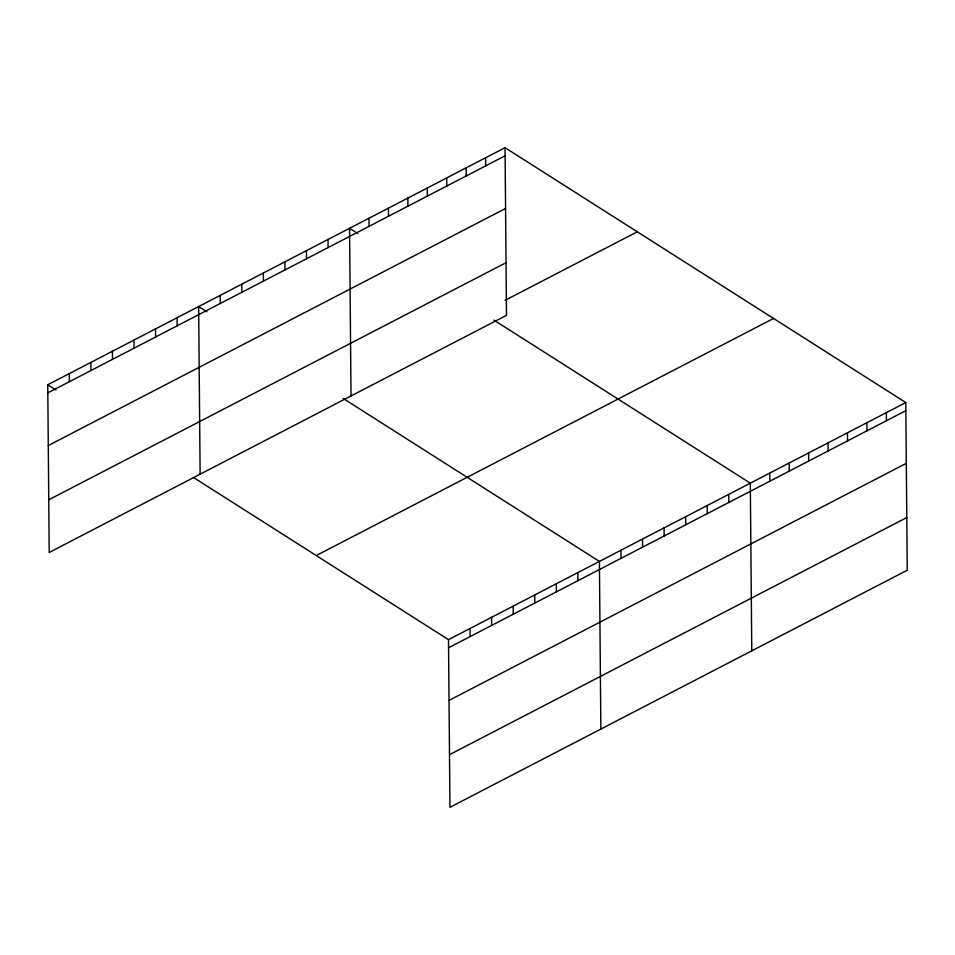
<?xml version="1.0" encoding="UTF-8"?>
<svg xmlns="http://www.w3.org/2000/svg" width="955" height="955" viewBox="0 0 955 955"><rect width="100%" height="100%" fill="white"/><g stroke="black" fill="none" stroke-linecap="round" stroke-linejoin="round"><path stroke-width="1.43" d="M505.04 147.691L506.496 315.341L49.218 552.444L47.75 384.781L505.04 147.691L905.782 402.556L907.25 570.219L449.96 807.309L448.504 639.659L193.376 477.405M47.822 392.887L505.111 155.796M48.275 445.543L505.565 208.453M48.753 499.787L506.043 262.697M505.123 300.312L637.283 231.802M316.248 555.547L773.538 318.457M448.504 639.659L905.782 402.556M448.575 647.765L905.853 410.662M449.029 700.409L906.319 463.318M449.507 754.665L906.796 517.562M357.827 233.557L349.566 228.305L351.022 395.955M493.974 320.152L750.308 483.17L751.776 650.833M206.925 311.796L198.652 306.543L200.12 474.193M343.072 398.39L599.406 561.409L600.862 729.071M47.75 384.781L56.011 390.046M886.347 412.632L886.419 420.737M866.913 422.719L866.985 430.824M847.479 432.794L847.551 440.9M828.045 442.869L828.116 450.975M808.61 452.945L808.682 461.05M789.176 463.02L789.248 471.125M769.742 473.095L769.814 481.201M728.749 494.344L728.82 502.461M707.189 505.529L707.261 513.635M685.63 516.703L685.702 524.808M664.083 527.876L664.143 535.994M642.524 539.062L642.596 547.167M620.965 550.235L621.037 558.341M577.847 572.594L577.918 580.7M556.288 583.768L556.359 591.873M534.728 594.941L534.8 603.047M513.169 606.127L513.241 614.232M491.61 617.3L491.682 625.406M485.606 157.766L485.677 165.872M466.171 167.841L466.243 175.947M470.051 628.474L470.123 636.579M446.737 177.917L446.809 186.022M427.303 187.992L427.374 196.097M407.869 198.067L407.94 206.185M388.434 208.154L388.506 216.26M369 218.229L369.06 226.335M328.007 239.478L328.078 247.584M306.448 250.652L306.519 258.757M284.888 261.837L284.96 269.943M263.329 273.011L263.401 281.116M241.77 284.184L241.842 292.29M220.211 295.37L220.283 303.475M177.093 317.717L177.164 325.822M155.534 328.902L155.605 337.008M133.987 340.076L134.058 348.181M112.427 351.249L112.499 359.355M90.868 362.434L90.94 370.54M69.309 373.608L69.381 381.714"/></g></svg>
